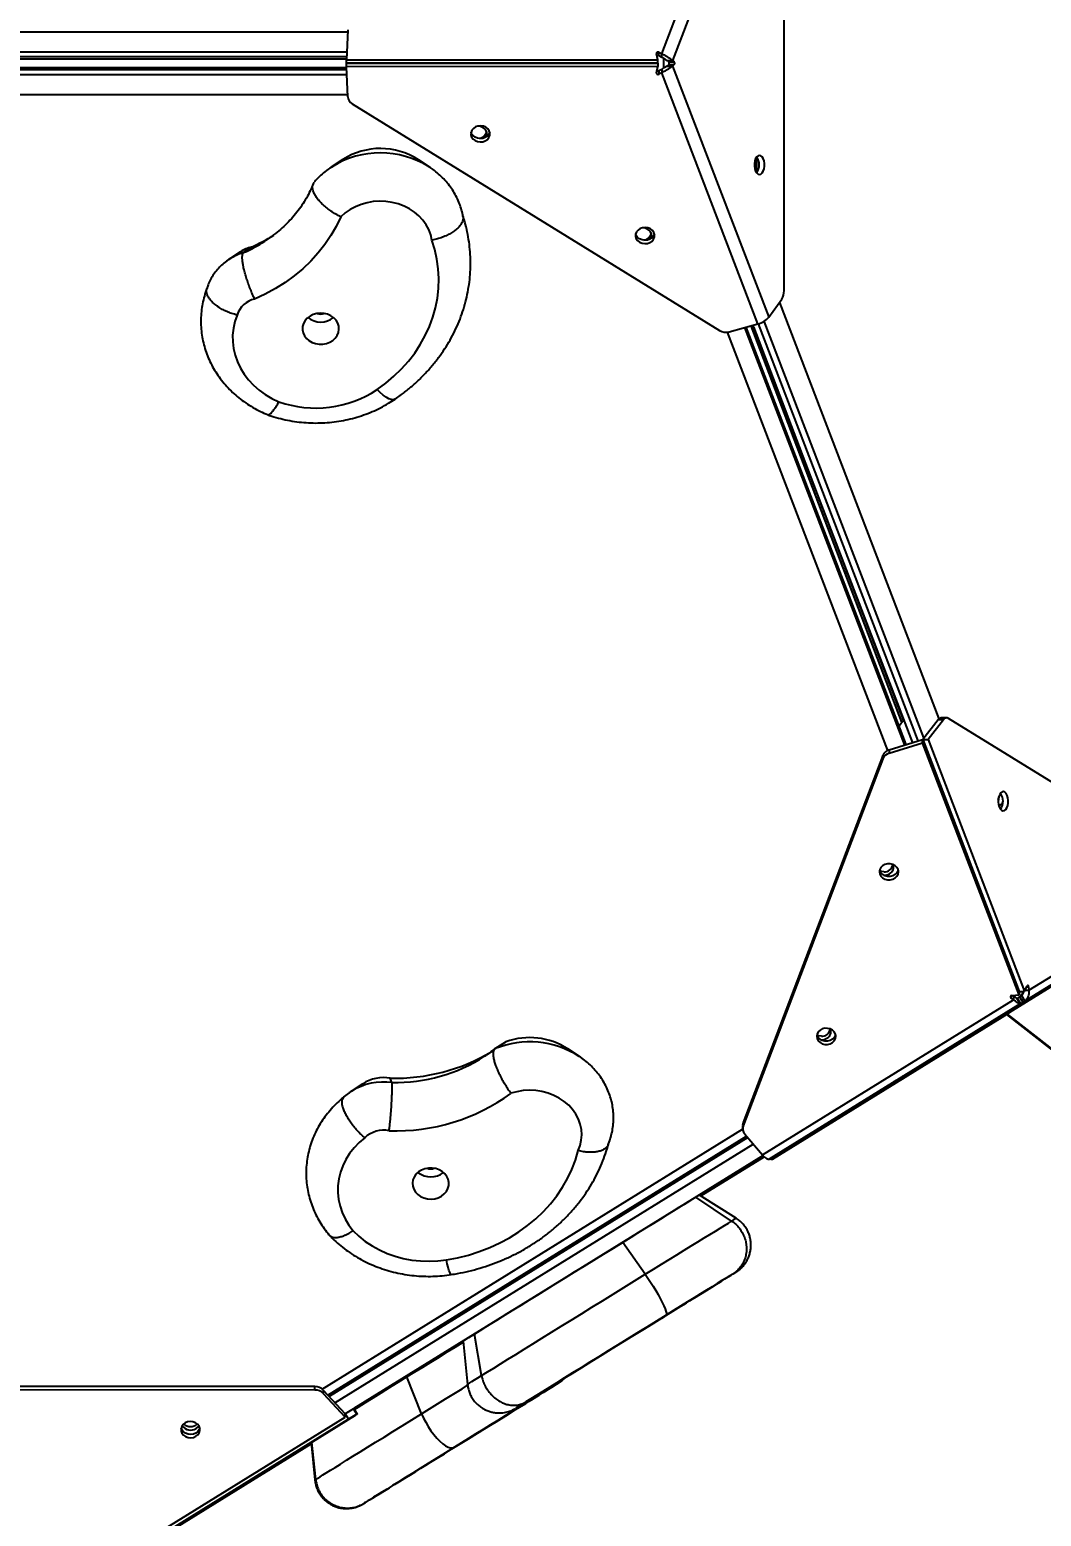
# Model space of a CAD drawing. Header units: millimetres. Extents: x -4720 to 4364, y -4819 to 4363.
# Drawn here: x 220 to 697, y -559 to 142 of the extents above; entities that cross this region are included whole.
import ezdxf

# ---------------------------------------------------------------- set-up
doc = ezdxf.new("R2010")
doc.units = ezdxf.units.MM
for name, color, linetype in [('DIKOM_ОБЪЕКТ', 7, 'Continuous'), ('DIKOM_РАЗМЕР_ЗОНА', 7, 'Continuous'), ('DIKOM_РАЗМЕР_ОБЪЕКТА', 7, 'Continuous')]:
    doc.layers.add(name, color=color, linetype=linetype)
doc.styles.add('style1', font='arial.ttf', dxfattribs={"width": 0.8})
doc.dimstyles.new('1-50', dxfattribs={"dimtxt": 300, "dimasz": 200, "dimexe": 100, "dimexo": 0, "dimgap": 100, "dimtad": 1, "dimdec": 0, "dimtxsty": 'style1', "dimcen": 0, "dimclrd": 7, "dimclre": 7, "dimadec": 1, "dimazin": 2, "dimtfac": 1, "dimtdec": 0, "dimtmove": 0, "dimatfit": 3, "dimfxl": 0, "dimlwd": 25, "dimlwe": 18, "dimarcsym": 0})

# ---------------------------------------------------------------- blocks, each defined once
blk = doc.blocks.new('*D9')
at = {"layer": 'Defpoints', "color": 0, "transparency": 16777216}
for p in [(-2136.5, 115.24), (2863.5, 115.24), (2863.5, -2539.25)]:
    blk.add_point(p, dxfattribs=at)
at = {"layer": 'DIKOM_РАЗМЕР_ОБЪЕКТА', "color": 7, "lineweight": 18, "transparency": 16777216}
for p, q in [((-2136.5, 115.24), (-2136.5, -2639.25)), ((2863.5, 115.24), (2863.5, -2639.25))]:
    blk.add_line(p, q, dxfattribs=at)
at = {"layer": 'DIKOM_РАЗМЕР_ОБЪЕКТА', "color": 7, "lineweight": 25, "transparency": 16777216}
blk.add_line((-1936.5, -2539.25), (2663.5, -2539.25), dxfattribs=at)
at = {"layer": 'DIKOM_РАЗМЕР_ОБЪЕКТА', "color": 7, "transparency": 16777216}
for points in [[(-1936.5, -2505.92), (-1936.5, -2572.58), (-2136.5, -2539.25)], [(2663.5, -2505.92), (2663.5, -2572.58), (2863.5, -2539.25)]]:
    blk.add_solid(points, dxfattribs=at)
at = {"layer": 'DIKOM_РАЗМЕР_ОБЪЕКТА', "color": 0, "transparency": 16777216, "insert": (363.5, -2286.08), "char_height": 300, "attachment_point": 5, "style": 'style1'}
blk.add_mtext('{\\fArial|b0|i0|c204|p34;5000}', dxfattribs=at)
blk = doc.blocks.new('*D10')
at = {"layer": 'Defpoints', "color": 0, "transparency": 16777216}
for p in [(-2674.62, 2212.87), (-210.39, 2212.87), (582.24, -1937.13)]:
    blk.add_point(p, dxfattribs=at)
at = {"layer": 'DIKOM_РАЗМЕР_ОБЪЕКТА', "color": 7, "lineweight": 18, "transparency": 16777216}
for p, q in [((-210.39, 2212.87), (-2774.62, 2212.87)), ((582.24, -1937.13), (-2774.62, -1937.13))]:
    blk.add_line(p, q, dxfattribs=at)
at = {"layer": 'DIKOM_РАЗМЕР_ОБЪЕКТА', "color": 7, "lineweight": 25, "transparency": 16777216}
blk.add_line((-2674.62, -1737.13), (-2674.62, 2012.87), dxfattribs=at)
at = {"layer": 'DIKOM_РАЗМЕР_ОБЪЕКТА', "color": 7, "transparency": 16777216}
for points in [[(-2707.95, 2012.87), (-2641.28, 2012.87), (-2674.62, 2212.87)], [(-2707.95, -1737.13), (-2641.28, -1737.13), (-2674.62, -1937.13)]]:
    blk.add_solid(points, dxfattribs=at)
at = {"layer": 'DIKOM_РАЗМЕР_ОБЪЕКТА', "color": 0, "transparency": 16777216, "insert": (-2927.79, 137.87), "char_height": 300, "attachment_point": 5, "rotation": 90, "style": 'style1'}
blk.add_mtext('4150', dxfattribs=at)
blk = doc.blocks.new('*D11')
at = {"layer": 'Defpoints', "color": 0, "transparency": 16777216}
for p in [(4363.5, 125.31), (-3636.5, 115.24), (4363.5, -4719.28)]:
    blk.add_point(p, dxfattribs=at)
at = {"layer": 'DIKOM_РАЗМЕР_ЗОНА', "color": 7, "lineweight": 18, "transparency": 16777216}
for p, q in [((4363.5, 125.31), (4363.5, -4819.28)), ((-3636.5, 115.24), (-3636.5, -4819.28))]:
    blk.add_line(p, q, dxfattribs=at)
at = {"layer": 'DIKOM_РАЗМЕР_ЗОНА', "color": 7, "lineweight": 25, "transparency": 16777216}
blk.add_line((-3436.5, -4719.28), (4163.5, -4719.28), dxfattribs=at)
at = {"layer": 'DIKOM_РАЗМЕР_ЗОНА', "color": 7, "transparency": 16777216}
for points in [[(-3436.5, -4685.94), (-3436.5, -4752.61), (-3636.5, -4719.28)], [(4163.5, -4685.94), (4163.5, -4752.61), (4363.5, -4719.28)]]:
    blk.add_solid(points, dxfattribs=at)
at = {"layer": 'DIKOM_РАЗМЕР_ЗОНА', "color": 0, "transparency": 16777216, "insert": (363.5, -4466.1), "char_height": 300, "attachment_point": 5, "style": 'style1'}
blk.add_mtext('8000', dxfattribs=at)
blk = doc.blocks.new('*D12')
at = {"layer": 'Defpoints', "color": 0, "transparency": 16777216}
for p in [(-4269.79, 4362.87), (248.26, 4362.87), (248.26, -4087.13)]:
    blk.add_point(p, dxfattribs=at)
at = {"layer": 'DIKOM_РАЗМЕР_ЗОНА', "color": 7, "lineweight": 18, "transparency": 16777216}
for p, q in [((248.26, 4362.87), (-4369.79, 4362.87)), ((248.26, -4087.13), (-4369.79, -4087.13))]:
    blk.add_line(p, q, dxfattribs=at)
at = {"layer": 'DIKOM_РАЗМЕР_ЗОНА', "color": 7, "lineweight": 25, "transparency": 16777216}
blk.add_line((-4269.79, -3887.13), (-4269.79, 4162.87), dxfattribs=at)
at = {"layer": 'DIKOM_РАЗМЕР_ЗОНА', "color": 7, "transparency": 16777216}
for points in [[(-4303.12, 4162.87), (-4236.45, 4162.87), (-4269.79, 4362.87)], [(-4303.12, -3887.13), (-4236.45, -3887.13), (-4269.79, -4087.13)]]:
    blk.add_solid(points, dxfattribs=at)
at = {"layer": 'DIKOM_РАЗМЕР_ЗОНА', "color": 0, "transparency": 16777216, "insert": (-4522.96, 137.87), "char_height": 300, "attachment_point": 5, "rotation": 90, "style": 'style1'}
blk.add_mtext('8450', dxfattribs=at)

msp = doc.modelspace()

# ---------------------------------------------------------------- linework, layer by layer
at = {"layer": 'DIKOM_ОБЪЕКТ'}
for p, q in [((518.07, 131.04), (563.51, 249.61)), ((568.62, 246.45), (523.18, 127.89)), ((575.83, 19.16), (575.82, 233.98)), ((124.21, 141.45), (369.86, 141.45)), ((369.9, 142.37), (369.31, 128.19)), ((369.46, 131.82), (124.2, 131.82)), ((124.2, 129.72), (369.37, 129.72)), ((124.2, 128.67), (369.33, 128.67)), ((369.31, 128.19), (516.29, 128.19)), ((369.32, 126.61), (369.31, 128.19)), ((369.31, 124.93), (369.32, 126.51)), ((369.32, 126.61), (516.3, 126.61)), ((516.3, 126.51), (369.32, 126.51)), ((372.28, 126.51), (372.28, 126.61)), ((516.29, 128.19), (515.62, 131.06)), ((516.3, 126.61), (516.29, 128.19)), ((516.3, 126.51), (516.29, 124.94)), ((516.67, 131.71), (518.07, 131.04)), ((516.67, 130.14), (516.67, 131.71)), ((516.67, 130.14), (518.08, 129.46)), ((518.08, 129.46), (518.07, 131.04)), ((520.63, 127.89), (523.18, 127.89)), ((520.63, 127.89), (521.41, 127.21)), ((521.41, 127.21), (523.96, 127.21)), ((523.18, 127.89), (523.96, 127.21)), ((369.33, 124.45), (124.2, 124.45)), ((369.37, 123.41), (124.2, 123.41)), ((124.2, 121.3), (369.46, 121.3)), ((516.29, 124.94), (369.31, 124.93)), ((369.9, 110.75), (369.31, 124.93)), ((515.62, 122.06), (516.29, 124.94)), ((518.08, 123.66), (516.67, 122.99)), ((516.67, 122.99), (516.67, 121.41)), ((518.07, 122.09), (516.67, 121.41)), ((518.08, 123.66), (518.07, 122.09)), ((563.51, 3.53), (518.07, 122.09)), ((521.41, 125.91), (520.63, 125.24)), ((520.63, 125.24), (523.18, 125.24)), ((521.41, 125.91), (523.96, 125.91)), ((523.96, 125.91), (523.18, 125.24)), ((523.18, 125.24), (568.62, 6.68)), ((369.86, 111.67), (124.21, 111.67)), ((371.96, 107.45), (545.4, 0.36)), ((367.57, 81.11), (362.04, 77.48)), ((408.71, 77.32), (403.2, 81)), ((408.25, 77.63), (408.71, 77.32)), ((330.67, 42.55), (331.1, 42.83)), ((319.25, 37.55), (313.71, 33.92)), ((320.67, 37.16), (324.24, 39.79)), ((313.71, 33.92), (313.9, 34.04)), ((568.62, 6.68), (574.74, 15.11)), ((573.63, 13.58), (648.96, -182.97)), ((549.88, -0.24), (563.51, 3.53)), ((557.13, 1.76), (632.68, -195.39)), ((633.4, -195.16), (557.86, 1.96)), ((633.53, -195.13), (557.98, 2)), ((631.5, -184.48), (560.27, 2.63)), ((561.17, 2.16), (560.52, 1.98)), ((560.54, 1.91), (561.42, 1.5)), ((560.92, 2.81), (636.43, -194.23)), ((560.99, 0.75), (561.56, 1.14)), ((561.28, -0.02), (561.85, 0.38)), ((561.34, 2.18), (632.09, -183.66)), ((563.57, 3.54), (639.05, -193.42)), ((641.89, -191.95), (566.49, 4.81)), ((624.84, -197.86), (549.17, -0.39)), ((573.95, -31.19), (573.4, -31.85)), ((584.06, -59.8), (584.8, -59.5)), ((604.53, -113.62), (605.77, -114.51)), ((630.16, -186.34), (632.28, -183.4)), ((648.6, -183.36), (641.31, -192.69)), ((651.15, -183.36), (643.86, -192.69)), ((651.15, -183.36), (648.6, -183.36)), ((652.63, -182.5), (650.08, -182.5)), ((760.9, -248.94), (653.44, -182.75)), ((625.55, -197.59), (641.23, -192.74)), ((625.55, -199.17), (641.22, -194.32)), ((641.22, -194.32), (641.23, -192.74)), ((686.8, -313.23), (641.22, -194.32)), ((686.8, -311.66), (641.23, -192.74)), ((641.31, -192.69), (686.89, -311.61)), ((641.31, -192.69), (643.86, -192.69)), ((643.86, -192.69), (689.43, -311.61)), ((622.51, -200.27), (556.54, -373.57)), ((622.5, -201.85), (556.54, -375.15)), ((622.5, -201.85), (622.51, -200.27)), ((625.55, -197.59), (625.55, -199.17)), ((691.42, -311.08), (764.94, -265.79)), ((762.99, -270.89), (689.47, -316.18)), ((575.39, -386.76), (749.33, -279.35)), ((730.13, -291.99), (576.92, -386.76)), ((678.37, -289.66), (678.47, -289.66)), ((681.14, -296.88), (681.27, -296.96)), ((565.69, -388.83), (684.17, -315.55)), ((682.98, -313.69), (682.98, -314.62)), ((684.17, -315.55), (682.98, -314.62)), ((683.38, -313.57), (686.8, -313.23)), ((684.17, -313.98), (683.62, -313.55)), ((684.17, -313.98), (684.17, -315.55)), ((685.92, -314.85), (685.75, -314.95)), ((685.75, -314.95), (687.33, -317.5)), ((685.92, -314.85), (687.49, -317.41)), ((686.8, -311.66), (686.8, -313.23)), ((686.89, -311.61), (689.43, -311.61)), ((687.89, -313.63), (686.97, -314.2)), ((686.97, -314.2), (688.54, -316.76)), ((687.89, -313.63), (689.47, -316.18)), ((689.43, -311.61), (690.66, -309.07)), ((689.69, -311.08), (691.42, -311.08)), ((690.47, -309.47), (691.32, -309.47)), ((691.32, -309.47), (691.42, -311.08)), ((687.33, -317.5), (568.86, -390.78)), ((570.46, -390.78), (682.16, -321.79)), ((767.49, -390.09), (681.03, -322.49)), ((681.22, -322.38), (769.11, -391.1)), ((687.49, -317.41), (687.33, -317.5)), ((689.47, -316.18), (688.54, -316.76)), ((439.47, -338.66), (444.52, -335.44)), ((434.46, -342.28), (435.24, -341.77)), ((479.26, -342.41), (473.75, -338.74)), ((376.91, -355.27), (371.38, -358.91)), ((390.72, -354.66), (389.92, -352.6)), ((371.38, -358.91), (371.68, -358.71)), ((357.77, -499.39), (556.3, -376.6)), ((556.3, -374.87), (556.29, -376.44)), ((556.54, -373.57), (556.54, -375.15)), ((557.25, -378.96), (565.69, -388.83)), ((360.49, -502.27), (558.15, -380.01)), ((558.68, -380.63), (361.04, -502.87)), ((363.8, -505.87), (561.31, -383.7)), ((565.92, -389.09), (372.71, -508.59)), ((536.54, -408.18), (566.49, -389.68)), ((568.86, -390.78), (572.66, -388.45)), ((570.02, -390.07), (570.46, -390.78)), ((574.2, -388.45), (570.46, -390.78)), ((574.2, -388.45), (573.77, -387.76)), ((576.5, -386.08), (576.92, -386.76)), ((551.09, -420.04), (534.19, -408.83)), ((553.24, -418.73), (535.91, -407.78)), ((510.32, -445.19), (499.65, -430.13)), ((424.34, -476.75), (426.38, -497.15)), ((433.07, -492.98), (429.72, -473.4)), ((354.35, -498.24), (140.15, -498.23)), ((354.35, -499.82), (354.35, -498.24)), ((404.74, -511.03), (397.79, -493.68)), ((354.35, -499.82), (140.15, -499.81)), ((358.3, -499.88), (358.29, -501.46)), ((358.29, -501.46), (368.57, -512.64)), ((358.3, -499.88), (368.58, -511.07)), ((266.76, -577.81), (373.52, -511.63)), ((368.57, -512.64), (368.58, -511.07)), ((368.63, -511.1), (368.58, -511.13)), ((372.58, -508.67), (368.63, -511.1)), ((368.63, -511.1), (370.2, -513.65)), ((374.16, -511.23), (370.2, -513.65)), ((374.16, -511.23), (372.58, -508.67)), ((374.32, -511.12), (372.75, -508.57)), ((449.21, -508.4), (449.21, -508.41)), ((249.75, -586.13), (368.57, -512.64)), ((370.2, -513.65), (251.38, -587.14)), ((252.51, -587.14), (352.63, -525.31)), ((352.62, -525.25), (267.29, -577.81)), ((352.56, -524.62), (354.33, -542.3)), ((354.73, -542.04), (352.95, -524.38)), ((377.55, -553.3), (377.52, -553.32))]:
    msp.add_line(p, q, dxfattribs=at)
at = {"layer": 'DIKOM_ОБЪЕКТ', "flags": 128}
for points in [[(435.79, 90.61), (436.51, 91.51), (436.91, 92.54), (436.95, 93.63), (436.62, 94.69), (435.96, 95.62), (435.02, 96.36), (433.87, 96.84), (432.61, 97.03), (431.33, 96.91), (430.15, 96.48), (429.16, 95.8), (428.44, 94.9), (428.04, 93.86), (428, 92.77), (428.33, 91.72), (428.99, 90.78), (429.93, 90.05), (431.08, 89.56), (432.34, 89.38), (433.62, 89.5), (434.8, 89.92), (435.79, 90.61)], [(436.88, 93.98), (436.52, 93.08), (435.79, 92.19), (434.8, 91.5), (433.62, 91.08), (432.35, 90.95), (431.09, 91.14), (429.94, 91.62), (428.99, 92.36), (428.33, 93.3), (428.07, 94.01)], [(435.29, 91.78), (435.55, 92.78), (435.47, 93.87), (435.04, 94.89), (434.29, 95.77), (433.27, 96.44), (432.08, 96.84), (431.41, 96.92)], [(435.19, 94.57), (435.19, 94.37), (434.99, 93.33)], [(362.04, 77.48), (362.41, 77.72), (362.42, 77.72)], [(562.07, 80.44), (561.87, 79.22), (561.87, 77.93), (562.06, 76.7), (562.43, 75.63), (562.94, 74.79), (563.55, 74.25), (564.22, 74.07), (564.89, 74.25), (565.5, 74.78), (566.01, 75.61), (566.38, 76.69), (566.57, 77.92), (566.57, 79.2), (566.38, 80.43), (566.02, 81.51), (565.51, 82.35), (564.9, 82.88), (564.23, 83.07), (563.56, 82.89), (562.94, 82.36), (562.43, 81.52), (562.07, 80.44)], [(409.58, 43.07), (409.04, 45.57), (408.14, 48), (406.9, 50.31), (405.34, 52.48), (403.48, 54.47), (401.36, 56.26), (398.99, 57.81), (396.42, 59.11), (393.68, 60.13), (390.82, 60.85), (387.87, 61.28), (384.89, 61.4), (381.91, 61.21), (378.98, 60.72), (376.14, 59.92), (373.44, 58.83), (370.92, 57.48), (368.61, 55.87), (366.54, 54.04)], [(366.54, 54.04), (364.4, 49.55), (361.9, 45.2), (359.06, 41), (355.89, 36.98), (352.41, 33.16), (348.62, 29.54), (344.55, 26.16), (340.22, 23.02), (335.65, 20.13), (330.85, 17.52), (325.86, 15.2)], [(383.71, -27.51), (387.81, -24.5), (391.65, -21.25), (395.22, -17.78), (398.5, -14.11), (401.47, -10.25), (404.11, -6.23), (406.43, -2.06), (408.4, 2.24), (410.01, 6.64), (411.26, 11.13), (412.14, 15.68), (412.65, 20.27), (412.78, 24.88), (412.54, 29.49), (411.93, 34.07), (410.94, 38.61), (409.58, 43.07)], [(513.52, 42.61), (514.24, 43.51), (514.64, 44.55), (514.67, 45.63), (514.35, 46.69), (513.69, 47.62), (512.75, 48.36), (511.6, 48.84), (510.33, 49.03), (509.06, 48.91), (507.88, 48.49), (506.89, 47.8), (506.17, 46.9), (505.77, 45.86), (505.73, 44.78), (506.06, 43.72), (506.72, 42.79), (507.66, 42.05), (508.81, 41.57), (510.07, 41.38), (511.34, 41.5), (512.52, 41.92), (513.52, 42.61)], [(514.61, 45.98), (514.25, 45.09), (513.52, 44.19), (512.53, 43.5), (511.35, 43.08), (510.08, 42.96), (508.81, 43.14), (507.67, 43.63), (506.72, 44.36), (506.06, 45.3), (505.8, 46.01)], [(513.01, 43.79), (513.27, 44.78), (513.2, 45.87), (512.77, 46.89), (512.01, 47.77), (511, 48.44), (509.8, 48.84), (509.17, 48.92)], [(512.91, 46.59), (512.92, 46.37), (512.72, 45.34)], [(317.59, 7.68), (316.54, 4.59), (315.84, 1.43), (315.5, -1.77), (315.52, -4.99), (315.9, -8.19), (316.64, -11.34), (317.73, -14.42), (319.17, -17.4), (320.93, -20.25), (323.01, -22.94), (325.38, -25.45), (328.02, -27.75), (330.91, -29.83), (334.02, -31.66), (337.32, -33.24)], [(360.35, 8.01), (358.68, 8.44), (356.94, 8.57), (355.21, 8.4), (353.55, 7.94), (352.03, 7.2), (350.72, 6.22), (349.67, 5.04), (348.93, 3.7), (348.51, 2.26), (348.44, 0.77), (348.73, -0.69), (349.36, -2.08), (350.3, -3.33), (351.52, -4.39), (352.97, -5.23), (354.58, -5.8), (356.29, -6.08), (358.04, -6.06), (359.74, -5.74), (361.34, -5.14), (362.76, -4.28), (363.94, -3.19), (364.85, -1.92), (365.43, -0.52), (365.67, 0.95), (365.56, 2.43), (365.1, 3.86), (364.31, 5.19), (363.23, 6.35), (361.89, 7.31), (360.35, 8.01)], [(392.22, -32), (392.08, -32.09), (391.3, -32.31), (390.33, -32.22), (389.21, -31.83), (387.96, -31.14), (386.6, -30.18), (385.17, -28.96), (383.71, -27.51)], [(680.51, -225.76), (681.05, -224.98), (681.45, -223.94), (681.68, -222.74), (681.71, -221.46), (681.56, -220.21), (681.23, -219.09), (680.75, -218.2), (680.15, -217.6), (679.49, -217.34), (678.82, -217.45), (678.19, -217.91), (677.65, -218.69), (677.25, -219.73), (677.02, -220.93), (676.98, -222.21), (677.14, -223.46), (677.47, -224.58), (677.95, -225.47), (678.55, -226.07), (679.21, -226.33), (679.88, -226.22), (680.51, -225.76)], [(623.46, -258.68), (624.69, -258.98), (625.97, -258.99), (627.2, -258.68), (628.27, -258.09), (629.11, -257.27), (629.65, -256.28), (629.83, -255.2), (629.65, -254.12), (629.12, -253.13), (628.28, -252.31), (627.2, -251.72), (625.97, -251.41), (624.69, -251.41), (623.46, -251.71), (622.38, -252.3), (621.54, -253.12), (621.01, -254.11), (620.83, -255.19), (621.01, -256.27), (621.54, -257.26), (622.38, -258.08), (623.46, -258.68)], [(629.73, -254.42), (629.65, -254.7), (629.12, -255.69), (628.28, -256.52), (627.2, -257.1), (625.97, -257.41), (624.69, -257.41), (623.46, -257.1), (622.39, -256.51), (621.55, -255.68), (621.02, -254.69), (620.93, -254.39)], [(623.03, -255.18), (621.81, -255.02), (621.03, -254.74)], [(593.89, -336.34), (595.12, -336.65), (596.4, -336.65), (597.63, -336.35), (598.71, -335.76), (599.55, -334.94), (600.08, -333.95), (600.26, -332.87), (600.08, -331.79), (599.55, -330.8), (598.71, -329.97), (597.64, -329.38), (596.41, -329.08), (595.13, -329.07), (593.9, -329.38), (592.82, -329.97), (591.98, -330.79), (591.45, -331.78), (591.26, -332.86), (591.45, -333.94), (591.98, -334.93), (592.82, -335.75), (593.89, -336.34)], [(600.17, -332.09), (600.09, -332.37), (599.55, -333.36), (598.71, -334.18), (597.64, -334.77), (596.41, -335.08), (595.13, -335.07), (593.9, -334.77), (592.82, -334.17), (591.98, -333.35), (591.45, -332.36), (591.37, -332.07)], [(593.46, -332.85), (592.25, -332.69), (591.47, -332.41)], [(631.82, -351.88), (630.92, -352.43), (629.89, -353.07), (628.8, -353.75), (627.75, -354.4), (626.81, -354.98), (626.08, -355.43), (625.6, -355.73), (625.41, -355.85), (625.54, -355.77), (625.96, -355.51), (626.65, -355.08), (627.55, -354.53), (628.59, -353.89), (629.68, -353.22), (630.73, -352.56), (631.66, -351.99), (632.4, -351.53), (632.88, -351.23), (633.06, -351.12), (632.94, -351.19), (632.51, -351.45), (631.82, -351.88)], [(627.02, -355.8), (627.39, -355.57), (628.03, -355.18), (628.9, -354.65), (629.91, -354.02), (631, -353.35), (632.06, -352.69), (633.03, -352.09), (633.81, -351.61), (634.34, -351.27), (634.59, -351.12), (634.53, -351.16), (634.16, -351.38), (633.52, -351.78), (632.66, -352.31), (631.64, -352.94), (630.55, -353.61), (629.49, -354.27), (628.52, -354.87), (627.74, -355.35), (627.21, -355.68), (626.96, -355.83), (627.02, -355.8)], [(478.62, -386.81), (479.54, -384.39), (480.11, -381.9), (480.31, -379.36), (480.15, -376.82), (479.63, -374.32), (478.76, -371.89), (477.54, -369.57), (476, -367.39), (474.16, -365.38), (472.05, -363.59), (469.7, -362.02), (467.14, -360.71), (464.41, -359.67), (461.55, -358.92), (458.61, -358.47), (455.63, -358.33), (452.65, -358.5), (449.71, -358.98), (446.87, -359.76)], [(377.87, -380.71), (375.22, -383), (372.83, -385.49), (370.74, -388.17), (368.96, -391.01), (367.51, -393.98), (366.39, -397.05), (365.63, -400.2), (365.23, -403.4), (365.19, -406.61), (365.52, -409.82), (366.2, -412.98), (367.24, -416.08), (368.62, -419.08), (370.33, -421.95), (372.36, -424.66)], [(416.39, -438.4), (421.68, -437.41), (426.88, -436.1), (431.96, -434.5), (436.9, -432.59), (441.67, -430.41), (446.25, -427.94), (450.62, -425.21), (454.75, -422.23), (458.63, -419.01), (462.24, -415.57), (465.56, -411.93), (468.58, -408.1), (471.27, -404.1), (473.63, -399.95), (475.65, -395.67), (477.32, -391.28), (478.62, -386.81)], [(565.69, -388.83), (566.18, -389.37), (566.66, -389.84), (567.12, -390.23), (567.55, -390.53), (567.95, -390.74), (568.31, -390.85), (568.61, -390.87), (568.86, -390.78)], [(572.66, -388.45), (572.84, -388.34), (573.08, -388.19), (573.37, -388.01), (573.7, -387.81), (574.07, -387.58), (574.49, -387.32), (574.93, -387.05), (575.39, -386.76)], [(576.92, -386.76), (576.46, -387.05), (576.02, -387.32), (575.61, -387.58), (575.23, -387.81), (574.9, -388.01), (574.62, -388.19), (574.38, -388.34), (574.2, -388.45)], [(415.69, -397.72), (414.46, -396.67), (413, -395.85), (411.38, -395.29), (409.66, -395.03), (407.92, -395.06), (406.22, -395.39), (404.63, -396.01), (403.22, -396.89), (402.05, -397.99), (401.16, -399.26), (400.6, -400.67), (400.37, -402.14), (400.5, -403.62), (400.98, -405.05), (401.79, -406.37), (402.89, -407.52), (404.24, -408.46), (405.79, -409.15), (407.47, -409.56), (409.21, -409.68), (410.94, -409.5), (412.59, -409.02), (414.1, -408.27), (415.39, -407.28), (416.43, -406.08), (417.16, -404.73), (417.55, -403.29), (417.6, -401.8), (417.29, -400.34), (416.65, -398.96), (415.69, -397.72)], [(534.19, -408.83), (532.64, -409.78), (530.79, -410.92), (528.64, -412.24), (526.22, -413.73), (523.55, -415.38), (520.63, -417.18), (517.51, -419.1), (514.2, -421.14), (510.73, -423.29), (507.13, -425.51), (503.43, -427.8), (499.65, -430.13)], [(510.32, -445.19), (514.16, -442.81), (517.93, -440.48), (521.63, -438.2), (525.21, -435.99), (528.67, -433.85), (531.99, -431.81), (535.14, -429.86), (538.1, -428.04), (540.86, -426.34), (543.4, -424.77), (545.7, -423.35), (547.76, -422.08), (549.56, -420.98), (551.09, -420.04)], [(372.36, -424.66), (375.09, -427.26), (378.09, -429.64), (381.32, -431.79), (384.76, -433.68), (388.39, -435.31), (392.17, -436.65), (396.08, -437.71), (400.08, -438.46), (404.14, -438.91), (408.24, -439.05), (412.33, -438.88), (416.39, -438.4)], [(499.65, -430.13), (495.08, -432.96), (490.49, -435.79), (485.91, -438.63), (481.34, -441.45), (476.81, -444.25), (472.34, -447.01), (467.95, -449.73), (463.65, -452.39), (459.47, -454.97), (455.43, -457.48), (451.53, -459.89), (447.79, -462.2), (444.24, -464.4), (440.89, -466.48), (437.75, -468.42), (434.83, -470.23), (432.15, -471.89), (429.72, -473.4)], [(418.74, -445.33), (418.6, -445.29), (418.32, -444.94), (417.99, -444.24), (417.62, -443.21), (417.23, -441.87), (416.81, -440.25), (416.39, -438.4)], [(433.07, -492.98), (435.78, -491.3), (438.76, -489.46), (441.99, -487.45), (445.48, -485.29), (449.19, -482.99), (453.12, -480.56), (457.24, -478.01), (461.55, -475.34), (466.02, -472.57), (470.64, -469.72), (475.38, -466.79), (480.22, -463.79), (485.15, -460.74), (490.14, -457.66), (495.17, -454.55), (500.23, -451.42), (505.29, -448.3), (510.32, -445.19)], [(510.32, -445.19), (511.56, -446.97), (512.81, -448.87), (514.05, -450.85), (515.25, -452.84), (516.37, -454.8), (517.4, -456.69), (518.31, -458.46), (519.07, -460.07), (519.66, -461.47), (520.08, -462.64), (520.31, -463.54), (520.34, -464.15), (520.18, -464.47)], [(551.61, -445.09), (550.19, -445.96), (548.5, -447), (546.54, -448.2), (544.34, -449.56), (541.9, -451.06), (539.25, -452.7), (536.41, -454.45), (533.41, -456.3), (530.25, -458.25), (526.98, -460.27), (523.62, -462.35), (520.18, -464.47)], [(533.61, -456.27), (536.47, -454.5), (539.17, -452.83), (541.68, -451.27), (544, -449.84), (546.09, -448.54), (547.93, -447.4), (549.52, -446.41), (550.83, -445.6), (551.85, -444.96), (552.57, -444.51), (552.97, -444.26)], [(552.85, -444.33), (552.41, -444.59), (551.61, -445.09)], [(552.97, -444.26), (552.99, -444.25), (553.11, -444.17), (552.91, -444.29), (552.85, -444.33)], [(471.3, -494.78), (475.8, -491.99), (480.42, -489.14), (485.12, -486.23), (489.9, -483.28), (494.71, -480.3), (499.55, -477.31), (504.4, -474.32), (509.21, -471.34), (513.99, -468.39), (518.69, -465.48), (523.31, -462.63)], [(508.23, -471.92), (508.9, -471.5), (509.83, -470.93), (510.97, -470.23), (512.28, -469.42), (513.7, -468.54), (515.18, -467.63), (516.66, -466.71), (518.07, -465.84), (519.35, -465.05), (520.47, -464.36), (521.36, -463.8), (521.99, -463.41), (522.34, -463.19), (522.39, -463.16), (522.14, -463.31), (521.61, -463.64), (520.8, -464.13), (519.76, -464.77), (518.53, -465.53), (517.16, -466.38), (515.7, -467.28), (514.21, -468.2), (512.77, -469.1), (511.41, -469.94), (510.2, -470.68), (509.2, -471.31), (508.43, -471.78), (507.94, -472.09), (507.74, -472.22), (507.83, -472.16), (508.23, -471.92)], [(523.31, -462.63), (524.52, -461.88), (525.8, -461.09), (527.13, -460.28), (528.48, -459.44), (529.82, -458.61), (531.14, -457.79), (532.41, -457.01), (533.61, -456.27)], [(520.18, -464.47), (515.59, -467.31), (510.98, -470.16), (506.37, -473), (501.79, -475.84), (497.25, -478.64), (492.79, -481.4), (488.41, -484.11), (484.15, -486.75), (480.01, -489.31), (476.03, -491.77), (472.22, -494.13), (468.6, -496.37), (465.19, -498.48), (462, -500.46), (459.05, -502.29), (456.35, -503.96), (453.92, -505.47)], [(429.72, -473.4), (428.14, -474.38), (426.81, -475.21), (425.75, -475.86), (424.98, -476.34), (424.51, -476.64), (424.34, -476.75), (424.34, -476.75)], [(424.39, -477.23), (424.19, -477.36), (420.44, -479.68), (416.63, -482.03), (412.79, -484.4), (408.96, -486.77), (405.16, -489.12), (401.43, -491.42), (397.79, -493.68)], [(397.79, -493.68), (393.56, -496.29), (389.45, -498.83), (385.49, -501.28), (381.69, -503.64), (378.07, -505.88), (374.63, -508.01), (373.02, -509.01)], [(404.74, -511.03), (408.42, -508.75), (412.19, -506.42), (416.02, -504.05), (419.9, -501.66), (423.79, -499.25), (426.46, -497.6)], [(426.38, -497.15), (426.45, -497.1), (426.82, -496.87), (427.49, -496.45), (428.46, -495.85), (429.72, -495.06), (431.26, -494.11), (433.07, -492.98)], [(449.21, -508.41), (449.22, -508.4), (449.49, -508.24), (450.06, -507.88), (450.94, -507.35), (452.09, -506.64), (453.51, -505.76), (455.18, -504.73), (457.07, -503.57), (459.15, -502.28), (461.4, -500.9), (463.77, -499.43), (466.24, -497.91), (468.76, -496.35), (471.3, -494.78)], [(469.57, -496.38), (469.33, -496.53), (468.78, -496.86), (467.92, -497.39), (466.78, -498.09), (465.35, -498.97), (463.65, -500.02), (461.7, -501.22), (459.51, -502.57)], [(462.88, -500.55), (464.69, -499.43), (466.23, -498.47), (467.49, -497.69), (468.47, -497.08), (469.14, -496.66), (469.51, -496.42), (469.53, -496.41)], [(469.53, -496.41), (469.58, -496.38), (469.57, -496.38)], [(459.51, -502.57), (456.75, -504.27), (453.81, -506.08), (450.72, -507.99), (447.49, -509.98), (444.17, -512.04), (440.76, -514.14), (437.3, -516.28), (433.81, -518.43), (430.33, -520.59), (426.88, -522.72), (423.49, -524.82), (420.19, -526.86)], [(453.88, -506.12), (455.23, -505.29), (456.56, -504.47), (457.84, -503.67), (459.06, -502.91), (460.2, -502.21), (461.23, -501.58), (462.13, -501.02), (462.88, -500.55)], [(354.73, -542.04), (355.08, -541.81), (355.76, -541.39), (356.76, -540.76), (358.08, -539.94), (359.71, -538.92), (361.65, -537.72), (363.89, -536.33), (366.42, -534.76), (369.22, -533.02), (372.3, -531.11), (375.63, -529.05), (379.19, -526.84), (382.99, -524.49), (386.99, -522.01), (391.18, -519.42), (395.55, -516.71), (400.07, -513.91), (404.74, -511.03)], [(372.58, -508.67), (372.69, -508.61), (372.71, -508.59)], [(373.52, -511.63), (373.78, -511.46), (373.99, -511.33), (374.15, -511.23), (374.26, -511.16), (374.32, -511.13), (374.32, -511.13), (374.26, -511.16), (374.16, -511.23)], [(404.74, -511.03), (405.62, -513.04), (406.66, -515.07), (407.84, -517.08), (409.12, -519.02), (410.49, -520.83), (411.89, -522.49), (413.31, -523.94), (414.7, -525.16), (416.04, -526.1), (417.28, -526.76), (418.41, -527.11), (419.38, -527.14), (420.19, -526.86)], [(408.99, -533.9), (412.1, -531.97), (415.46, -529.89), (419.05, -527.67), (422.86, -525.31), (426.86, -522.83), (431.04, -520.25), (435.37, -517.57), (439.84, -514.8), (444.43, -511.96), (449.12, -509.06), (453.88, -506.12)], [(453.92, -505.47), (452.43, -506.4), (451.2, -507.16), (450.26, -507.75), (449.6, -508.15), (449.26, -508.37), (449.21, -508.4)], [(291.11, -518.09), (291.15, -519.18), (291.54, -520.21), (292.27, -521.11), (293.26, -521.81), (294.44, -522.23), (295.71, -522.36), (296.97, -522.17), (298.12, -521.69), (299.07, -520.96), (299.73, -520.03), (300.05, -518.97), (300.02, -517.88), (299.62, -516.85), (298.9, -515.95), (297.91, -515.26), (296.73, -514.83), (295.46, -514.7), (294.2, -514.89), (293.05, -515.37), (292.1, -516.1), (291.44, -517.03), (291.11, -518.09)], [(299.99, -517.76), (299.73, -518.45), (299.07, -519.38), (298.13, -520.12), (296.98, -520.6), (295.71, -520.78), (294.44, -520.65), (293.26, -520.23), (292.27, -519.54), (291.55, -518.64), (291.18, -517.73)], [(298.24, -517.98), (299.16, -517.22), (299.55, -516.72)], [(428.16, -521.99), (429.39, -521.24), (430.75, -520.39), (432.21, -519.49), (433.69, -518.57), (435.15, -517.68), (436.51, -516.83), (437.72, -516.08), (438.74, -515.45), (439.52, -514.97), (440.03, -514.65), (440.25, -514.51), (440.17, -514.56), (439.79, -514.79), (439.13, -515.2), (438.22, -515.76), (437.09, -516.46), (435.79, -517.26), (434.37, -518.14), (432.89, -519.05), (431.41, -519.96), (430, -520.84), (428.7, -521.64), (427.58, -522.34), (426.68, -522.9), (426.03, -523.3), (425.66, -523.53), (425.59, -523.57), (425.82, -523.43), (426.35, -523.11), (427.14, -522.62), (428.16, -521.99)], [(420.19, -526.86), (415.94, -529.49), (411.83, -532.03), (407.87, -534.48), (404.09, -536.82), (400.5, -539.05), (397.11, -541.14), (393.96, -543.1), (391.04, -544.91), (388.38, -546.56), (385.99, -548.04), (383.87, -549.35), (382.05, -550.49), (380.52, -551.44), (379.3, -552.2), (378.39, -552.77), (377.79, -553.14), (377.55, -553.3)], [(325.3, -541.47), (325.67, -541.24), (326.31, -540.85), (327.17, -540.31), (328.19, -539.69), (329.27, -539.02), (330.34, -538.36), (331.3, -537.76), (332.09, -537.28), (332.62, -536.94), (332.87, -536.79), (332.8, -536.83), (332.44, -537.05), (331.8, -537.45), (330.93, -537.98), (329.92, -538.61), (328.83, -539.28), (327.76, -539.94), (326.8, -540.54), (326.02, -541.02), (325.48, -541.35), (325.24, -541.5), (325.3, -541.47)], [(328.25, -540.3), (327.39, -540.84), (326.75, -541.23), (326.39, -541.46), (326.33, -541.5), (326.57, -541.35), (327.11, -541.02), (327.89, -540.54), (328.86, -539.94), (329.92, -539.28), (331.01, -538.61), (332.02, -537.98), (332.89, -537.45), (333.53, -537.05), (333.89, -536.83), (333.95, -536.79), (333.71, -536.94), (333.17, -537.27), (332.39, -537.75), (331.42, -538.34), (330.35, -539), (329.27, -539.68), (328.25, -540.3)], [(377.16, -553.55), (377.17, -553.55), (377.46, -553.37), (378.05, -553.01), (378.94, -552.46), (380.12, -551.74), (381.56, -550.85), (383.24, -549.81), (385.14, -548.64), (387.24, -547.35), (389.49, -545.96), (391.87, -544.49), (394.34, -542.96), (396.86, -541.4), (399.4, -539.83), (401.92, -538.27), (404.39, -536.75), (406.75, -535.29), (408.99, -533.9)], [(354.33, -542.3), (354.39, -542.26), (354.73, -542.04)], [(377.52, -553.32), (377.19, -553.53), (377.16, -553.55)]]:
    msp.add_lwpolyline(points, dxfattribs=at)
at = {"layer": 'DIKOM_ОБЪЕКТ'}
for centre, radius, start, end in [((556.7, 126.56), 37.78, 176.48053, 183.47128), ((374.02, 111.03), 4.13, 183.96483, 240.12654), ((431.33, 94.94), 3.99, 278.17617, 336.36278), ((385.26, 41.12), 43.14, 57.79876, 121.96089), ((385.3, 53.39), 32.91, 57.03224, 122.59085), ((556.33, 78.56), 6.72, 334.67955, 25.37153), ((557.25, 78.57), 6.86, 326.86576, 33.17569), ((291.56, 103.08), 72.07, 293.82307, 302.86877), ((291.74, 114.96), 81.9, 293.37606, 301.82716), ((509.06, 46.93), 3.99, 278.31898, 336.40588), ((328.42, 11.4), 26.89, 106.7575, 122.68309), ((328.79, 22.93), 17.46, 105.1109, 123.13651), ((328.08, 4.46), 10.97, 101.6512, 162.92218), ((568.72, 18.9), 7.12, 327.84453, 2.07295), ((357.09, 13.04), 4.89, 250.18107, 289.44206), ((357.1, 14.03), 9.65, 231.22181, 308.40128), ((548.34, 5.27), 5.72, 239.04187, 285.61532), ((561.23, 12.93), 9.68, 283.63641, 319.76176), ((354.76, 16.27), 52.49, 250.59274, 303.47009), ((660.25, -29.14), 82.12, 192.93038, 201.92001), ((688.73, -15.02), 113.84, 203.16313, 208.09224), ((650.2, -184.41), 1.91, 93.57165, 146.675), ((652.6, -184.21), 1.68, 60.20388, 149.69198), ((626.79, -203.65), 4.65, 105.50232, 157.28358), ((626.79, -202.07), 4.65, 105.50193, 157.28397), ((670.17, -219.59), 7.07, 344.26508, 358.68765), ((676.53, -221.43), 2.71, 285.94279, 347.24921), ((672.41, -221.84), 6.82, 326.19818, 33.81036), ((623.36, -251.39), 3.81, 265.07677, 355.50309), ((624, -253), 3.51, 298.5087, 20.72465), ((623.04, -251.72), 5.09, 267.89638, 301.08662), ((683.99, -310.12), 5.08, 308.53888, 342.96112), ((593.79, -329.05), 3.81, 265.10674, 355.50745), ((594.43, -330.66), 3.51, 298.50767, 20.79634), ((455.75, -378.84), 43.36, 57.3437, 112.0556), ((455.81, -366.51), 33.06, 57.13369, 109.96768), ((593.47, -329.39), 5.09, 267.91922, 301.08721), ((392.33, -264.26), 88.37, 268.43595, 300.99685), ((392.33, -276.83), 77.84, 268.81448, 302.76897), ((386.84, -383.17), 28.77, 82.24551, 121.80195), ((386.87, -370.78), 18.44, 80.476, 122.70392), ((392.39, -284.97), 92.53, 268.11634, 306.06779), ((386.81, -390.32), 13.13, 78.83225, 132.92603), ((559.97, -374.88), 3.67, 159.03302, 179.74738), ((560.05, -376.46), 3.75, 159.48116, 221.75664), ((570.03, -389.58), 1.27, 230.28818, 289.79953), ((409.04, -389.5), 9.68, 231.38584, 308.23683), ((409.04, -390.52), 4.91, 250.23729, 289.38662), ((581.98, -485.44), 90.3, 120.67984, 121.9561), ((619.02, -529.23), 128.6, 120.76603, 121.8855), ((354.44, -503.6), 5.36, 43.97909, 90.94316), ((354.44, -505.18), 5.36, 43.97815, 90.94417), ((295.62, -513.84), 4.9, 215.63357, 302.36836), ((295.6, -512.55), 4.55, 225.67139, 313.98391)]:
    msp.add_arc(centre, radius, start, end, dxfattribs=at)
for centre, major_axis, ratio, start_param, end_param in [((516.42, 131.06), (0.729, -0.481), 0.789475, 1.743304, 3.8377), ((516.42, 129.49), (0.729, -0.481), 0.789475, 1.743304, 2.843829), ((521.16, 126.56), (0, 0.75), 0.663783, 3.665262, 5.759657), ((523.71, 126.56), (0, 0.75), 0.663783, 3.665262, 5.759657), ((516.42, 122.06), (0.729, 0.481), 0.789461, 2.445574, 4.539969), ((516.42, 123.64), (0.729, 0.481), 0.789461, 3.439536, 4.539969), ((690.91, -309.72), (0.068, 0.927), 0.43259, 5.014822, 7.109217), ((683.63, -314.22), (0.92, -0.171), 0.688165, 1.969684, 4.06408), ((686.56, -314.45), (0.655, 0.405), 0.001275, 3.279153, 5.373548), ((688.14, -317), (0.655, 0.405), 0.001275, 3.279153, 5.373548)]:
    msp.add_ellipse(centre, major_axis=major_axis, ratio=ratio, start_param=start_param, end_param=end_param, dxfattribs=at)
for points, knots in [([(518.07, 131.04), (518.62, 130.79), (519.62, 130.32), (521.01, 129.48), (522.26, 128.68), (522.86, 128.17), (523.18, 127.89)], [0, 0, 0, 0, 0.273194, 0.500019, 0.730406, 1, 1, 1, 1]), ([(518.08, 129.46), (518.34, 129.3), (518.81, 129.01), (519.49, 128.55), (520.14, 128.18), (520.46, 127.99), (520.63, 127.89)], [0, 0, 0, 0, 0.2754652, 0.499916, 0.7277772, 1, 1, 1, 1]), ([(523.18, 125.24), (522.85, 124.96), (522.25, 124.43), (520.99, 123.63), (519.61, 122.81), (518.61, 122.34), (518.07, 122.09)], [0, 0, 0, 0, 0.2731902, 0.500016, 0.7304039, 1, 1, 1, 1]), ([(520.63, 125.24), (520.46, 125.13), (520.14, 124.94), (519.49, 124.57), (518.8, 124.12), (518.33, 123.82), (518.08, 123.66)], [0, 0, 0, 0, 0.275463, 0.499916, 0.727769, 1, 1, 1, 1]), ([(362.45, 77.71), (361.78, 77.27), (360.13, 76.21), (357.72, 74.24), (355.59, 72.23), (354.45, 70.89), (354.04, 70.42)], [0, 0, 0, 0, 0.213329, 0.523245, 0.831917, 1, 1, 1, 1]), ([(424.23, 54.38), (424.21, 54.52), (424.02, 55.73), (423.42, 57.95), (422.35, 61), (420.97, 63.94), (419.32, 66.76), (417.39, 69.43), (415.21, 71.94), (412.78, 74.26), (410.45, 76.17), (408.85, 77.2), (408.21, 77.61)], [0, 0, 0, 0, 0.015593, 0.12774, 0.239956, 0.352449, 0.465351, 0.578765, 0.692768, 0.807399, 0.922665, 1, 1, 1, 1]), ([(366.54, 54.04), (366.53, 54.04), (365.75, 54.43), (364.19, 55.27), (361.97, 56.69), (359.89, 58.23), (358.06, 59.82), (356.44, 61.48), (355.12, 63.12), (354.11, 64.75), (353.46, 66.29), (353.16, 67.74), (353.26, 69.01), (353.57, 69.92), (353.96, 70.3), (354.06, 70.4)], [0, 0, 0, 0, 0.001445, 0.092832, 0.18706, 0.273494, 0.36237, 0.447986, 0.536029, 0.621275, 0.70897, 0.79435, 0.882214, 0.96759, 1, 1, 1, 1]), ([(353.45, 69.48), (353.27, 69.02), (352.62, 67.37), (351.29, 64.58), (349.34, 61.16), (347.12, 57.85), (344.63, 54.68), (341.89, 51.66), (338.92, 48.79), (335.7, 46.1), (332.95, 44.02), (331.19, 42.92), (330.66, 42.58)], [0, 0, 0, 0, 0.044358, 0.159729, 0.274574, 0.38872, 0.502214, 0.615117, 0.727503, 0.83945, 0.951029, 1, 1, 1, 1]), ([(392.22, -32), (393.02, -31.44), (395.25, -29.88), (398.74, -27.15), (402.61, -23.76), (406.24, -20.17), (409.63, -16.4), (412.75, -12.46), (415.61, -8.38), (418.18, -4.15), (420.46, 0.2), (422.45, 4.65), (424.13, 9.2), (425.5, 13.82), (426.57, 18.5), (427.32, 23.22), (427.75, 27.97), (427.86, 32.73), (427.66, 37.49), (427.15, 42.22), (426.31, 46.92), (425.34, 51.02), (424.53, 53.51), (424.21, 54.49)], [0, 0, 0, 0, 0.02841, 0.07869, 0.128934, 0.179097, 0.229168, 0.279137, 0.328996, 0.378737, 0.428358, 0.477857, 0.52724, 0.576512, 0.625684, 0.674771, 0.723791, 0.772762, 0.821707, 0.870643, 0.919588, 0.968567, 1, 1, 1, 1]), ([(424.22, 54.38), (424.27, 54), (424.37, 53.19), (424.02, 51.86), (423.28, 50.44), (422.15, 49.05), (420.66, 47.71), (418.87, 46.46), (416.8, 45.34), (414.55, 44.38), (412.13, 43.61), (410.46, 43.23), (409.6, 43.08), (409.58, 43.07)], [0, 0, 0, 0, 0.0876395, 0.1899242, 0.2893085, 0.39157, 0.4910085, 0.5933237, 0.6929049, 0.7953622, 0.8950402, 0.997586, 1, 1, 1, 1]), ([(325.86, 15.2), (325.85, 15.22), (325.54, 15.89), (324.9, 17.32), (323.97, 19.59), (323.07, 21.97), (322.25, 24.35), (321.52, 26.72), (320.92, 28.96), (320.46, 31.06), (320.16, 32.91), (320.02, 34.51), (320.06, 35.77), (320.26, 36.71), (320.53, 37.01), (320.67, 37.16)], [0, 0, 0, 0, 0.001893, 0.08427, 0.169031, 0.251088, 0.335512, 0.417425, 0.501704, 0.583553, 0.667769, 0.749642, 0.833888, 0.915757, 1, 1, 1, 1]), ([(313.94, 34.02), (313.46, 33.72), (312.16, 32.89), (310.25, 31.27), (308.23, 29.19), (306.48, 26.91), (305.03, 24.46), (303.98, 22.23), (303.56, 20.79), (303.4, 20.26)], [0, 0, 0, 0, 0.094322, 0.258486, 0.421767, 0.583937, 0.744835, 0.904397, 1, 1, 1, 1]), ([(303.47, 20.53), (303.32, 20.14), (302.7, 18.57), (301.87, 15.76), (301.07, 12.1), (300.59, 8.4), (300.43, 4.69), (300.59, 0.98), (301.06, -2.7), (301.85, -6.34), (302.94, -9.91), (304.32, -13.39), (306, -16.77), (307.97, -20.02), (310.21, -23.13), (312.7, -26.09), (315.45, -28.86), (318.43, -31.45), (321.63, -33.82), (325.02, -35.97), (328.46, -37.84), (330.82, -38.85), (331.93, -39.33)], [0, 0, 0, 0, 0.017461, 0.069336, 0.12107, 0.172634, 0.224071, 0.275426, 0.326742, 0.378063, 0.429438, 0.480916, 0.532535, 0.58433, 0.636323, 0.688529, 0.740952, 0.793587, 0.846421, 0.899437, 0.952614, 1, 1, 1, 1]), ([(317.59, 7.68), (317.57, 7.69), (316.75, 7.88), (315.12, 8.36), (312.79, 9.26), (310.56, 10.35), (308.54, 11.59), (306.77, 12.96), (305.32, 14.38), (304.2, 15.85), (303.47, 17.3), (303.17, 18.71), (303.15, 19.7), (303.36, 20.18), (303.4, 20.26)], [0, 0, 0, 0, 0.002817, 0.098458, 0.196809, 0.2933, 0.392584, 0.489039, 0.588288, 0.684728, 0.783966, 0.880411, 0.979652, 1, 1, 1, 1]), ([(331.94, -39.3), (331.99, -39.33), (332.18, -39.48), (332.68, -39.33), (333.43, -38.85), (334.3, -37.95), (335.24, -36.72), (336.25, -35.16), (336.95, -33.93), (337.31, -33.26), (337.32, -33.24)], [0, 0, 0, 0, 0.046701, 0.203103, 0.364041, 0.520488, 0.681467, 0.835709, 0.994284, 1, 1, 1, 1]), ([(331.96, -39.35), (332.63, -39.58), (334.66, -40.3), (338.16, -41.28), (342.46, -42.22), (346.83, -42.87), (351.24, -43.25), (355.68, -43.34), (360.11, -43.14), (364.52, -42.66), (368.88, -41.9), (373.16, -40.86), (377.36, -39.55), (381.43, -37.97), (385.37, -36.12), (388.98, -34.14), (391.2, -32.67), (392.22, -32)], [0, 0, 0, 0, 0.033601, 0.103144, 0.172731, 0.242384, 0.312093, 0.381846, 0.451635, 0.52145, 0.591283, 0.661123, 0.730958, 0.800772, 0.870544, 0.940251, 1, 1, 1, 1]), ([(685.75, -314.95), (685.73, -314.94), (685.68, -314.91), (685.38, -314.68), (684.86, -314.39), (684.42, -314.12), (684.17, -313.98)], [0, 0, 0, 0, 0.275448, 0.499913, 0.727766, 1, 1, 1, 1]), ([(687.33, -317.5), (687.21, -317.51), (687, -317.54), (686.31, -317.13), (685.37, -316.52), (684.59, -315.89), (684.17, -315.55)], [0, 0, 0, 0, 0.273182, 0.500012, 0.730405, 1, 1, 1, 1]), ([(688.82, -311.61), (688.81, -311.74), (688.79, -312.12), (688.59, -312.7), (688.31, -313.29), (688.04, -313.51), (687.89, -313.63)], [0, 0, 0, 0, 0.138593, 0.405447, 0.676355, 1, 1, 1, 1]), ([(691.42, -311.08), (691.43, -311.68), (691.45, -312.77), (691.04, -314.21), (690.44, -315.41), (689.81, -315.91), (689.47, -316.18)], [0, 0, 0, 0, 0.273195, 0.500017, 0.73041, 1, 1, 1, 1]), ([(439.35, -338.74), (438.95, -339.06), (437.62, -340.11), (436.2, -341.09), (435.21, -341.76)], [0, 0, 0, 0, 0.303955, 1, 1, 1, 1]), ([(446.87, -359.76), (446.86, -359.75), (446.4, -359.1), (445.45, -357.71), (444.08, -355.52), (442.8, -353.26), (441.65, -351.02), (440.64, -348.8), (439.8, -346.69), (439.16, -344.71), (438.75, -342.93), (438.56, -341.38), (438.62, -340.13), (438.88, -339.22), (439.22, -338.91), (439.37, -338.77)], [0, 0, 0, 0, 0.001392, 0.089337, 0.180015, 0.263194, 0.348722, 0.431113, 0.515841, 0.597876, 0.682267, 0.76443, 0.848985, 0.931144, 1, 1, 1, 1]), ([(492.77, -384.03), (492.83, -383.89), (493.34, -382.75), (494.06, -380.53), (494.83, -377.36), (495.27, -374.15), (495.39, -370.92), (495.19, -367.71), (494.68, -364.53), (493.86, -361.41), (492.75, -358.38), (491.34, -355.45), (489.65, -352.65), (487.69, -349.99), (485.48, -347.5), (483.02, -345.21), (480.89, -343.49), (479.53, -342.62), (479.12, -342.37)], [0, 0, 0, 0, 0.009668, 0.078784, 0.147622, 0.216122, 0.284363, 0.352431, 0.420403, 0.488364, 0.556414, 0.624642, 0.693125, 0.761927, 0.83109, 0.900635, 0.970564, 1, 1, 1, 1]), ([(389.35, -377.44), (389.36, -377.43), (389.46, -376.71), (389.65, -375.18), (389.91, -372.77), (390.14, -370.25), (390.34, -367.73), (390.51, -365.24), (390.64, -362.9), (390.74, -360.72), (390.8, -358.81), (390.84, -357.19), (390.83, -355.94), (390.8, -355.03), (390.75, -354.78), (390.72, -354.66)], [0, 0, 0, 0, 0.001894, 0.084272, 0.169032, 0.251089, 0.335512, 0.417424, 0.501703, 0.583552, 0.667769, 0.749639, 0.833886, 0.915758, 1, 1, 1, 1]), ([(368.14, -361.44), (367.8, -361.71), (366.41, -362.81), (364.15, -364.91), (361.44, -367.79), (359, -370.86), (356.84, -374.08), (354.96, -377.44), (353.38, -380.91), (352.11, -384.47), (351.15, -388.11), (350.51, -391.79), (350.18, -395.5), (350.17, -399.22), (350.48, -402.92), (351.1, -406.58), (352.03, -410.19), (353.26, -413.72), (354.79, -417.15), (356.6, -420.47), (358.67, -423.61), (360.24, -425.66), (361.09, -426.66), (361.14, -426.72)], [0, 0, 0, 0, 0.017329, 0.070294, 0.123156, 0.175815, 0.228249, 0.280443, 0.332397, 0.384116, 0.435618, 0.486933, 0.538098, 0.589158, 0.640162, 0.691142, 0.74215, 0.793236, 0.844442, 0.895807, 0.947358, 0.99684, 1, 1, 1, 1]), ([(377.87, -380.71), (377.85, -380.7), (377.25, -380.19), (376.03, -379.11), (374.29, -377.33), (372.64, -375.4), (371.15, -373.4), (369.83, -371.37), (368.76, -369.4), (367.93, -367.51), (367.39, -365.79), (367.15, -364.25), (367.22, -362.98), (367.51, -362.05), (367.9, -361.7), (368.06, -361.55)], [0, 0, 0, 0, 0.002467, 0.086211, 0.172328, 0.256816, 0.343751, 0.428208, 0.51511, 0.599555, 0.686447, 0.770894, 0.857792, 0.942242, 1, 1, 1, 1]), ([(371.72, -358.73), (371.31, -358.98), (370.07, -359.75), (368.87, -360.72), (368.09, -361.46), (368.03, -361.52)], [0, 0, 0, 0, 0.308417, 0.939515, 1, 1, 1, 1]), ([(418.74, -445.33), (419.74, -445.17), (422.52, -444.71), (427.05, -443.73), (432.28, -442.33), (437.4, -440.66), (442.41, -438.73), (447.28, -436.54), (452, -434.11), (456.54, -431.43), (460.9, -428.53), (465.06, -425.41), (468.99, -422.07), (472.7, -418.54), (476.16, -414.83), (479.37, -410.94), (482.3, -406.9), (484.96, -402.71), (487.33, -398.4), (489.41, -393.97), (491.17, -389.45), (492.32, -385.96), (492.83, -383.97), (492.94, -383.53)], [0, 0, 0, 0, 0.028312, 0.079119, 0.129935, 0.180745, 0.231543, 0.282323, 0.333078, 0.383798, 0.434475, 0.485097, 0.535653, 0.586132, 0.636521, 0.686811, 0.736993, 0.787058, 0.837002, 0.886825, 0.936528, 0.986117, 1, 1, 1, 1]), ([(492.76, -384.03), (492.75, -384.07), (492.64, -384.53), (492.04, -385.26), (490.97, -386.19), (489.49, -386.9), (487.74, -387.38), (485.7, -387.62), (483.49, -387.62), (481.12, -387.36), (479.48, -387.03), (478.64, -386.81), (478.62, -386.81)], [0, 0, 0, 0, 0.013152, 0.134222, 0.2588, 0.379935, 0.504579, 0.625891, 0.750706, 0.872135, 0.997059, 1, 1, 1, 1]), ([(551.09, -420.04), (551.76, -420.52), (553.11, -421.51), (554.8, -423.39), (556.21, -425.51), (557.26, -427.81), (557.92, -430.25), (558.18, -432.74), (558.03, -435.24), (557.48, -437.63), (556.53, -439.89), (555.23, -441.91), (553.61, -443.66), (552.33, -444.64), (551.63, -445.07), (551.61, -445.09)], [0, 0, 0, 0, 0.082084, 0.16655, 0.248634, 0.333098, 0.41518, 0.499642, 0.581733, 0.666203, 0.748317, 0.832811, 0.913769, 0.997, 1, 1, 1, 1]), ([(553.12, -444.17), (553.16, -444.14), (553.25, -444.09), (553.39, -444), (553.61, -443.85), (553.98, -443.6), (554.49, -443.22), (555.26, -442.58), (556.28, -441.6), (557.44, -440.19), (558.44, -438.6), (559.23, -436.88), (559.8, -435.12), (560.16, -433.21), (560.27, -431.21), (560.11, -429.19), (559.67, -427.19), (558.93, -425.19), (557.9, -423.29), (556.59, -421.54), (555.11, -420.08), (553.96, -419.15), (553.29, -418.78), (553.2, -418.73)], [0, 0, 0, 0, 0.034592, 0.065931, 0.084875, 0.099556, 0.119034, 0.14517, 0.192047, 0.248795, 0.312032, 0.364449, 0.421898, 0.481617, 0.542772, 0.604811, 0.667396, 0.730312, 0.799446, 0.865747, 0.929357, 0.99057, 1, 1, 1, 1]), ([(361.17, -426.69), (361.21, -426.76), (361.45, -427.14), (362.19, -427.53), (363.38, -427.84), (364.84, -427.81), (366.52, -427.47), (368.35, -426.83), (370.29, -425.92), (371.64, -425.13), (372.33, -424.68), (372.36, -424.66)], [0, 0, 0, 0, 0.032227, 0.171992, 0.30784, 0.447625, 0.583509, 0.723334, 0.857303, 0.995035, 1, 1, 1, 1]), ([(361.25, -426.82), (361.73, -427.33), (363.17, -428.83), (365.75, -431.17), (369.04, -433.77), (372.54, -436.15), (376.23, -438.31), (380.09, -440.22), (384.09, -441.89), (388.22, -443.29), (392.46, -444.42), (396.78, -445.29), (401.17, -445.87), (405.59, -446.17), (410.02, -446.18), (414.42, -445.93), (417.31, -445.53), (418.74, -445.33)], [0, 0, 0, 0, 0.034571, 0.102789, 0.171138, 0.239698, 0.308446, 0.377356, 0.446405, 0.515569, 0.584828, 0.654164, 0.723564, 0.793015, 0.862509, 0.932037, 1, 1, 1, 1]), ([(426.41, -497.11), (426.44, -497.4), (426.5, -498.38), (426.91, -500), (427.65, -501.99), (428.71, -503.88), (430.02, -505.6), (431.51, -507.07), (433.11, -508.26), (434.8, -509.21), (436.51, -509.9), (438.23, -510.37), (439.92, -510.62), (441.54, -510.68), (443.06, -510.57), (444.45, -510.34), (445.7, -510.01), (446.77, -509.64), (447.61, -509.27), (448.21, -508.97), (448.59, -508.77), (448.78, -508.66), (448.85, -508.62), (448.88, -508.6)], [0, 0, 0, 0, 0.029155, 0.096601, 0.164391, 0.238676, 0.309924, 0.378295, 0.444098, 0.507489, 0.568514, 0.627135, 0.683228, 0.736583, 0.786889, 0.833705, 0.876423, 0.914185, 0.945535, 0.96757, 0.981398, 0.991083, 1, 1, 1, 1]), ([(433.07, -492.98), (433.24, -493.78), (433.58, -495.38), (434.55, -497.71), (435.82, -499.91), (437.37, -501.89), (439.19, -503.63), (441.18, -505.04), (443.32, -506.12), (445.53, -506.8), (447.77, -507.1), (449.93, -506.99), (452.01, -506.47), (453.29, -505.86), (453.9, -505.48), (453.92, -505.47)], [0, 0, 0, 0, 0.081917, 0.166209, 0.248125, 0.33242, 0.414321, 0.498595, 0.580543, 0.664861, 0.746925, 0.831359, 0.913504, 0.998011, 1, 1, 1, 1]), ([(469.77, -496.26), (469.81, -496.23), (469.88, -496.19), (470.09, -496.05), (470.46, -495.79), (470.98, -495.41), (471.67, -494.85), (472.15, -494.37), (472.42, -494.08)], [0, 0, 0, 0, 0.173839, 0.31122, 0.416678, 0.55546, 0.742424, 1, 1, 1, 1]), ([(461.21, -501.01), (461.1, -501.16), (460.65, -501.79), (460.02, -502.25), (459.52, -502.56), (459.51, -502.57)], [0, 0, 0, 0, 0.230258, 0.973228, 1, 1, 1, 1]), ([(354.33, -542.21), (354.33, -542.28), (354.36, -543.03), (354.67, -544.44), (355.3, -546.47), (356.28, -548.44), (357.53, -550.24), (358.97, -551.79), (360.54, -553.07), (362.2, -554.09), (363.91, -554.86), (365.64, -555.4), (367.34, -555.71), (368.98, -555.83), (370.53, -555.77), (371.97, -555.58), (373.27, -555.27), (374.39, -554.91), (375.31, -554.53), (375.99, -554.21), (376.44, -553.97), (376.68, -553.84), (376.8, -553.77), (376.84, -553.74), (376.85, -553.73)], [0, 0, 0, 0, 0.00687, 0.073797, 0.141136, 0.216118, 0.287995, 0.35687, 0.423114, 0.486922, 0.548372, 0.60745, 0.664062, 0.718026, 0.769066, 0.816787, 0.860643, 0.899873, 0.933296, 0.958453, 0.974085, 0.984967, 0.994217, 1, 1, 1, 1]), ([(354.73, -542.04), (354.86, -542.86), (355.11, -544.52), (356, -546.89), (357.26, -549.1), (358.86, -551.05), (360.78, -552.72), (362.94, -554.03), (365.3, -554.97), (367.76, -555.5), (370.3, -555.61), (372.8, -555.29), (375.23, -554.55), (376.76, -553.79), (377.5, -553.33), (377.52, -553.32)], [0, 0, 0, 0, 0.0819168, 0.1662084, 0.2481248, 0.3324186, 0.4143198, 0.4985933, 0.5805414, 0.6648588, 0.7469237, 0.8313587, 0.9135027, 0.9980102, 1, 1, 1, 1])]:
    msp.add_open_spline(points, degree=3, knots=knots, dxfattribs=at)

# ---------------------------------------------------------------- dimensions: what is measured, and where the dimension line sits
at = {"layer": 'DIKOM_РАЗМЕР_ЗОНА'}
dim = msp.add_linear_dim(base=(-4269.79, 4362.87), p1=(248.26, -4087.13), p2=(248.26, 4362.87), angle=90, dimstyle='1-50', dxfattribs=at)
dim.commit()
dim.dimension.update_dxf_attribs({"geometry": '*D12', "text_midpoint": (-4269.79, 137.87), "dimtype": 160})
dim = msp.add_linear_dim(base=(4363.5, -4719.28), p1=(-3636.5, 115.24), p2=(4363.5, 125.31), dimstyle='1-50', dxfattribs=at)
dim.commit()
dim.dimension.update_dxf_attribs({"geometry": '*D11', "text_midpoint": (363.5, -4719.28), "dimtype": 160})
at = {"layer": 'DIKOM_РАЗМЕР_ОБЪЕКТА'}
dim = msp.add_linear_dim(base=(-2674.62, 2212.87), p1=(582.24, -1937.13), p2=(-210.39, 2212.87), angle=90, dimstyle='1-50', dxfattribs=at)
dim.commit()
dim.dimension.update_dxf_attribs({"geometry": '*D10', "text_midpoint": (-2674.62, 137.87), "dimtype": 160})
dim = msp.add_linear_dim(base=(2863.5, -2539.25), p1=(-2136.5, 115.24), p2=(2863.5, 115.24), text='{\\fArial|b0|i0|c204|p34;<>}', dimstyle='1-50', dxfattribs=at)
dim.commit()
dim.dimension.update_dxf_attribs({"geometry": '*D9', "text_midpoint": (363.5, -2539.25), "dimtype": 160})

doc.saveas('drawing.dxf')
